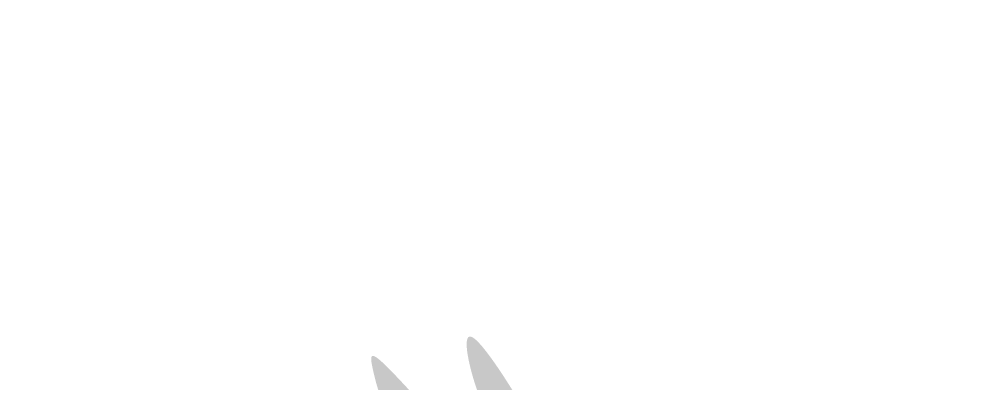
# Model space of a CAD drawing. Header units: millimetres. Extents: x -361 to 301, y -13 to 287.
# Drawn here: x -219.8 to -188.52, y 64.21 to 76.13 of the extents above; entities that cross this region are included whole.
import ezdxf

# ---------------------------------------------------------------- set-up
doc = ezdxf.new("R2010")
doc.units = ezdxf.units.MM
doc.layers.add('Images', color=7, linetype='Continuous')
doc.layers.add('magpiefill', color=3, linetype='Continuous')
picture_1 = doc.add_image_def('image8.jpg', size_in_pixel=(2874, 1453))

msp = doc.modelspace()

# ---------------------------------------------------------------- hatches: boundary and pattern name
at = {"layer": 'magpiefill'}
h = msp.add_hatch(color=255, dxfattribs=at)
h.dxf.hatch_style = 1
h.paths.add_polyline_path([(-202.7256211349334, 62.40915616549021), (-202.9027969650044, 62.70603607016566), (-203.0773578730202, 62.99899562373108), (-203.2495653538558, 63.28712007481834), (-203.4196809023864, 63.56949467205916), (-203.5879660134868, 63.84520466408565), (-203.7546821820327, 64.11333529952971), (-203.9200909028989, 64.37297182702329), (-204.0840178561798, 64.62262886592129), (-204.2445454628462, 64.85853851847038), (-204.399320329088, 65.07636225764033), (-204.5459890610952, 65.27176155640109), (-204.6821982650576, 65.44039788772187), (-204.8055945471651, 65.57793272457282), (-204.9138245136078, 65.68002753992363), (-205.0045347705758, 65.74234380674379), (-205.0759428401645, 65.76182364737423), (-205.1285499080928, 65.74053178163899), (-205.1634280759853, 65.68181357873313), (-205.1816494454665, 65.58901440785196), (-205.184286118161, 65.46547963819073), (-205.1724101956937, 65.31455463894436), (-205.1470937796888, 65.13958477930807), (-205.1094089717711, 64.94391542847697), (-205.0600225668533, 64.73007085914581), (-204.9979801330011, 64.49729095800747), (-204.9219219315693, 64.243994515254), (-204.8304882239117, 63.96860032107775), (-204.7223192713826, 63.66952716567098), (-204.596055335336, 63.34519383922595), (-204.4503366771262, 62.99401913193498), (-204.2838035581075, 62.61442183399028), (-204.0932746599212, 62.20313655669973), (-203.8682823453573, 61.75016119583199), (-203.596537397493, 61.24380946827225), (-203.2657505994055, 60.67239509090479), (-202.8636327341721, 60.02423178061429), (-202.3778945848698, 59.28763325428552), (-201.8818006548236, 58.57398517957842), (-201.3125865337244, 58.05035815176496), (-200.8152215793404, 57.59163722047729), (-200.3838346382179, 57.19292595279364), (-200.0125545569036, 56.849327915793), (-199.6955101819432, 56.55594667655376), (-199.4268303598837, 56.30788580215515), (-199.2006439372713, 56.10024885967554), (-199.011079760652, 55.92813941619375), (-198.8527091496678, 55.78705676043745), (-198.721873316338, 55.67408306773188), (-198.6153559457785, 55.58669623505112), (-198.5299407231045, 55.52237415936949), (-198.462411333431, 55.47859473766107), (-198.4095514618735, 55.45283586690017), (-198.3681447935468, 55.44257544406106), (-198.3349750135666, 55.44529136611784), (-198.3080067588024, 55.46001518841956), (-198.2899284731432, 55.49199309981503), (-198.2846095522327, 55.54802494752787), (-198.2959193917141, 55.6349105787815), (-198.3277273872315, 55.75944984079972), (-198.3839029344279, 55.92844258080595), (-198.4683154289472, 56.14868864602384), (-198.5848342664328, 56.42698788367696), (-198.8330488274369, 56.74355505042432), (-199.4059353103708, 57.48319958217912), (-199.8630989806015, 58.08347229513033), (-200.2268267300483, 58.57201755610914), (-200.5194054506306, 58.97647973194692), (-200.7631220342679, 59.32450318947449), (-200.9802633728797, 59.64373229552324), (-201.1894258439259, 59.9571844211248), (-201.3944437670282, 60.26936895411276), (-201.5954609473497, 60.58016828652145), (-201.7926211900528, 60.88946481038506), (-201.9860683003001, 61.19714091773766), (-202.1759460832539, 61.50307900061359), (-202.3623983440771, 61.80716145104737), (-202.5455688879319, 62.10927066107256)])
h = msp.add_hatch(color=253, dxfattribs=at)
h.dxf.hatch_style = 1
h.paths.add_polyline_path([(-206.5832478417524, 63.49114227959706), (-206.7920530123304, 63.71952695491401), (-206.9894311218238, 63.93371993478623), (-207.1756567194951, 64.13433541477083), (-207.3507886301788, 64.32157159573948), (-207.5140227809937, 64.4939626998204), (-207.6643393746291, 64.64962695445617), (-207.8007186137747, 64.78668258708859), (-207.9221407011203, 64.90324782516055), (-208.0275858393555, 64.99744089611424), (-208.11603423117, 65.06738002739202), (-208.1864660792535, 65.1111834464362), (-208.2383889197223, 65.12774909676995), (-208.2734196223986, 65.11909378623814), (-208.293702390532, 65.08801403876646), (-208.3013814273715, 65.03730637828076), (-208.2986009361664, 64.96976732870664), (-208.2875051201656, 64.88819341396986), (-208.2702381826185, 64.79538115799612), (-208.2489443267742, 64.69412708471127), (-208.2252142725226, 64.5864959168305), (-208.1984248063179, 64.47162517222932), (-208.1673992312553, 64.3479205675728), (-208.1309608504296, 64.21378781952578), (-208.0879329669356, 64.06763264475333), (-208.0371388838685, 63.90786075992073), (-207.977401904323, 63.73287788169298), (-207.9075453313945, 63.54108972673497), (-207.8266081942748, 63.33159243163478), (-207.7344924265465, 63.10624381267116), (-207.6313156878887, 62.86759210604585), (-207.517195637981, 62.61818554796061), (-207.3922499365029, 62.36057237461731), (-207.256596243134, 62.09730082221758), (-207.1103522175534, 61.83091912696299), (-206.953635519441, 61.56397552505546), (-206.7823382947414, 61.29409268404999), (-206.5754506344617, 60.9991909969149), (-206.3077371158745, 60.65226528797175), (-205.9539623162521, 60.22631038154213), (-205.4888908128671, 59.69432110194789), (-204.8872871829919, 59.02929227351046), (-204.1239160038992, 58.20421872055153), (-203.1735418528612, 57.19209526739281), (-199.4640513336943, 54.66022980881004), (-199.4421845940129, 54.67115762060454), (-199.2488414022773, 54.67115762060454), (-199.1610672999059, 54.64922500784846), (-200.2689701333865, 55.46881867298691), (-201.1398312096064, 56.13033211659017), (-201.8092713359547, 56.6584091050947), (-202.312911319821, 57.07769340493697), (-202.6863719685951, 57.41282878255308), (-202.9652740896661, 57.68845900437982), (-203.1852384904238, 57.92922783685315), (-203.3818859782578, 58.15977904640945), (-203.5844667684763, 58.40024016795862), (-203.7967487080624, 58.65267381030321), (-204.0161290519185, 58.9146263507191), (-204.2400050549465, 59.183644166482), (-204.4657739720481, 59.45727363486811), (-204.6908330581257, 59.73306113315311), (-204.9125795680814, 60.00855303861272), (-205.1284107568167, 60.28129572852327), (-205.3360393621145, 60.54908685190927), (-205.5344400532794, 60.81072914479321), (-205.7229029824962, 61.06527661494598), (-205.9007183019502, 61.31178327013877), (-206.0671761638267, 61.54930311814254), (-206.2215667203102, 61.77689016672881), (-206.3631801235862, 61.99359842366849), (-206.4913065258395, 62.19848189673259), (-206.6048318653979, 62.38984569681191), (-206.7010252251599, 62.56299934727314), (-206.7767514741656, 62.71250347460327), (-206.8288754814566, 62.83291870528844), (-206.8542621160734, 62.91880566581504), (-206.8497762470567, 62.9647249826697), (-206.8122827434474, 62.96523728233887), (-206.7386464742866, 62.91490319130909), (-206.6271174857202, 62.81070740644893), (-206.4814865323166, 62.65933090615705), (-206.3069295457489, 62.46987873921454), (-206.1086224576911, 62.25145595440187), (-205.8917411998166, 62.01316760050005), (-205.6614617037988, 61.76411872629017), (-205.4229599013114, 61.51341438055288), (-205.1814117240278, 61.27015961206907), (-204.9326271825551, 61.03329023503921), (-204.6349526032327, 60.7610651253413), (-204.2373683913343, 60.40157392427331), (-203.6888549521329, 59.90290627313286), (-202.9383926909019, 59.21315181321751), (-202.739007611076, 59.02781090052151), (-203.1097927016918, 59.47130445093664), (-203.4684534605922, 59.8989031150172), (-203.8148541699271, 60.31032375241222), (-204.1488591118465, 60.70528322277057), (-204.4703325685012, 61.08349838574228), (-204.7791388220409, 61.44468610097629), (-205.0751421546164, 61.78856322812234), (-205.3582068483778, 62.11484662682947), (-205.6282655633277, 62.42340271273201), (-205.8855244708768, 62.71469612540265), (-206.1302581202888, 62.98934106039876), (-206.3627410608262, 63.24795171327766)])

# ---------------------------------------------------------------- pictures from other files: only their frames are drawn
at = {"layer": 'Images'}
image = msp.add_image(picture_1, insert=(-359.4041873998683, 7.239417721416345), size_in_units=(202.16233583493602, 102.20663673213711), dxfattribs=dict(at, brightness=97))
image.dxf.flags = 7

doc.saveas('drawing.dxf')
